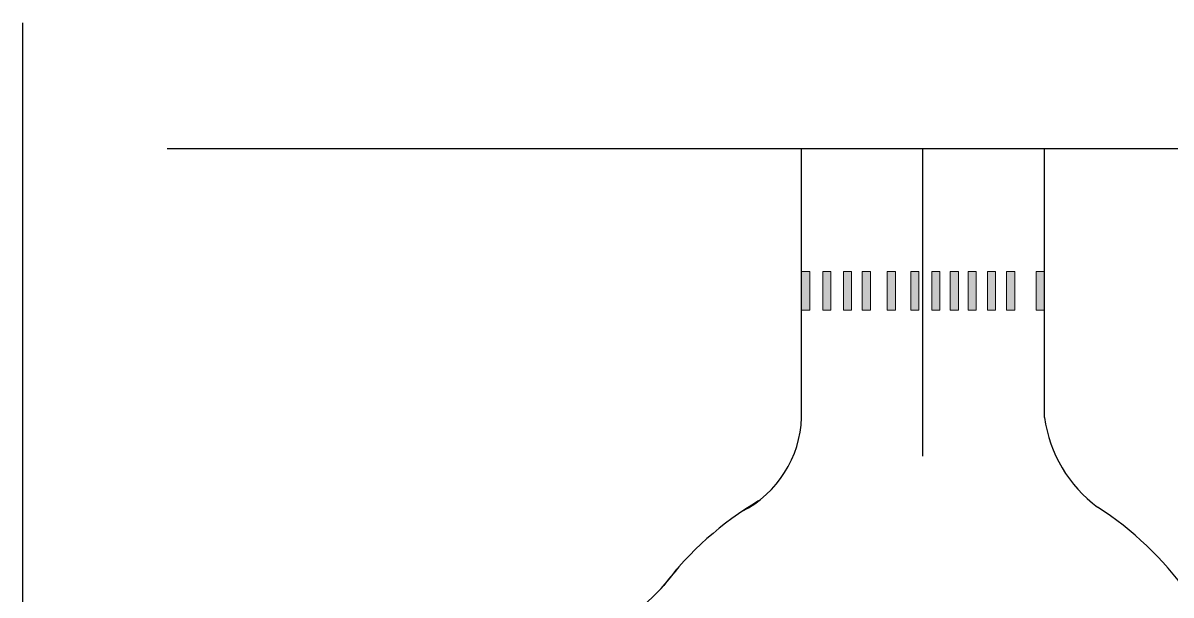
# Model space of a CAD drawing. Header units: inches. Extents: x -291016 to -124071, y 25078 to 137196.
# Drawn here: x -177749 to -171132, y 43218 to 46516 of the extents above; entities that cross this region are included whole.
import ezdxf

# ---------------------------------------------------------------- set-up
doc = ezdxf.new("R2010")
doc.units = ezdxf.units.IN
doc.header["$MEASUREMENT"] = 0
doc.layers.add('DOOR', color=112, linetype='Continuous', lineweight=20)

msp = doc.modelspace()

# ---------------------------------------------------------------- hatches: boundary and pattern name
at = {"layer": 'DOOR', "linetype": 'Continuous', "ltscale": 0.2}
for points in [[(-173214.4998, 45084), (-173261.5207, 45084), (-173261.5207, 44860.5), (-173214.4998, 44860.5)], [(-173091.9789, 45084), (-173138.9998, 45084), (-173138.9998, 44860.5), (-173091.9789, 44860.5)], [(-172973.4789, 45084), (-173020.4998, 45084), (-173020.4998, 44860.5), (-172973.4789, 44860.5)], [(-172864.4998, 45084), (-172911.5207, 45084), (-172911.5207, 44860.5), (-172864.4998, 44860.5)], [(-172719.9789, 45084), (-172766.9998, 45084), (-172766.9998, 44860.5), (-172719.9789, 44860.5)], [(-172584.4789, 45084), (-172631.4998, 45084), (-172631.4998, 44860.5), (-172584.4789, 44860.5)], [(-172463.9789, 45084), (-172510.9998, 45084), (-172510.9998, 44860.5), (-172463.9789, 44860.5)], [(-172357.4789, 45084), (-172404.4998, 45084), (-172404.4998, 44860.5), (-172357.4789, 44860.5)], [(-172254.4789, 45084), (-172301.4998, 45084), (-172301.4998, 44860.5), (-172254.4789, 44860.5)], [(-172142.958, 45084), (-172189.9789, 45084), (-172189.9789, 44860.5), (-172142.958, 44860.5)], [(-172032.4789, 45084), (-172079.4998, 45084), (-172079.4998, 44860.5), (-172032.4789, 44860.5)], [(-171861.4789, 45084), (-171908.4998, 45084), (-171908.4998, 44860.5), (-171861.4789, 44860.5)]]:
    msp.add_hatch(color=2, dxfattribs=at).paths.add_polyline_path(points)

# ---------------------------------------------------------------- linework, layer by layer
for p, q in [((-177748.9998, 40034.051), (-177748.9998, 46516.1027)), ((-176918.3295, 45791.5), (-168204.7118, 45791.5))]:
    msp.add_line(p, q)
at = {"color": 1}
for p, q in [((-173261.5207, 44241), (-173261.5207, 45791.5)), ((-172561.5207, 44018.5727), (-172561.5207, 45791.5)), ((-171861.5207, 44241), (-171861.5207, 45791.5))]:
    msp.add_line(p, q, dxfattribs=at)
at = {"color": 3}
for centre, radius, start, end in [((-173889.4068, 44260.6786), 628.1944, 297.04473335, 358.20487933), ((-171086.1276, 44352.0798), 783.309, 188.15250471, 233.25031193), ((-174897.9932, 44028.1722), 1131.2846, 266.832627, 324.25357732)]:
    msp.add_arc(centre, radius, start, end, dxfattribs=at)
for start, end in [(120.44240398, 143.04099786), (35.41169605, 57.42744638)]:
    msp.add_arc((-172561.5207, 42148.6158), 1869.9568, start, end)
at = {"layer": 'DOOR', "color": 2, "linetype": 'Continuous', "ltscale": 0.2}
for points in [[(-173261.5207, 45084), (-173214.4998, 45084), (-173214.4998, 44860.5), (-173261.5207, 44860.5)], [(-173138.9998, 45084), (-173091.9789, 45084), (-173091.9789, 44860.5), (-173138.9998, 44860.5)], [(-173020.4998, 45084), (-172973.4789, 45084), (-172973.4789, 44860.5), (-173020.4998, 44860.5)], [(-172911.5207, 45084), (-172864.4998, 45084), (-172864.4998, 44860.5), (-172911.5207, 44860.5)], [(-172766.9998, 45084), (-172719.9789, 45084), (-172719.9789, 44860.5), (-172766.9998, 44860.5)], [(-172631.4998, 45084), (-172584.4789, 45084), (-172584.4789, 44860.5), (-172631.4998, 44860.5)], [(-172510.9998, 45084), (-172463.9789, 45084), (-172463.9789, 44860.5), (-172510.9998, 44860.5)], [(-172404.4998, 45084), (-172357.4789, 45084), (-172357.4789, 44860.5), (-172404.4998, 44860.5)], [(-172301.4998, 45084), (-172254.4789, 45084), (-172254.4789, 44860.5), (-172301.4998, 44860.5)], [(-172189.9789, 45084), (-172142.958, 45084), (-172142.958, 44860.5), (-172189.9789, 44860.5)], [(-172079.4998, 45084), (-172032.4789, 45084), (-172032.4789, 44860.5), (-172079.4998, 44860.5)], [(-171908.4998, 45084), (-171861.4789, 45084), (-171861.4789, 44860.5), (-171908.4998, 44860.5)]]:
    msp.add_lwpolyline(points, close=True, dxfattribs=at)

doc.saveas('drawing.dxf')
